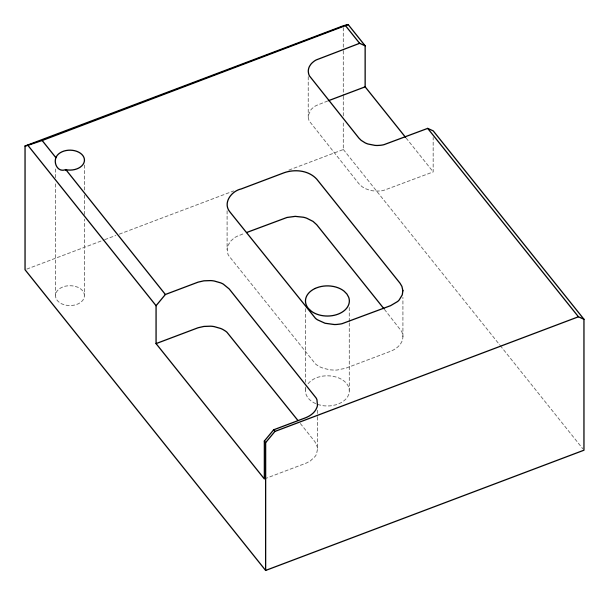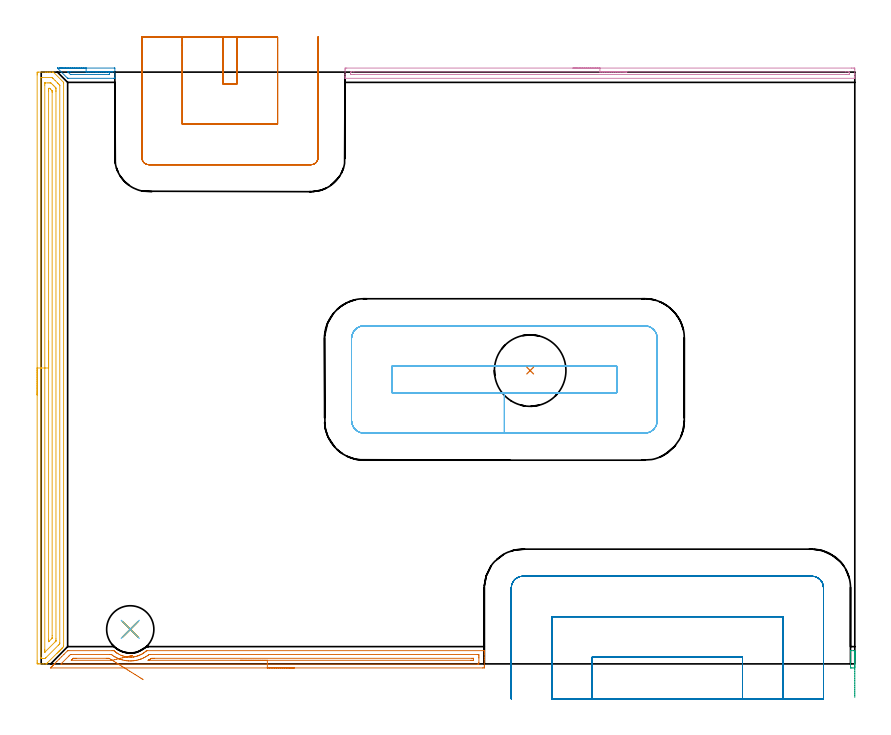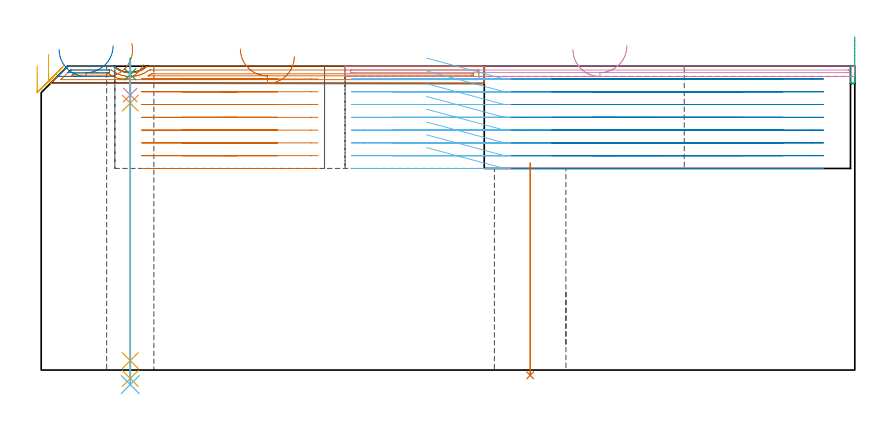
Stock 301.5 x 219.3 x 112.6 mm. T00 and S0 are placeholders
(PLAN: 13 operations, 6 tool changes, 45.6 min)
(1 AREA_MILL | FG_CHAMFER_SURFACE | UGT0205_001 | 4 min | 3439 mm3)
(2 AREA_MILL_1 | FG_CHAMFER_SURFACE_1 | UGT0205_001 | 0.47 min | 194 mm3)
(3 AREA_MILL_2 | FG_CHAMFER_SURFACE_2 | UGT0205_001 | 0.21 min | 113 mm3)
(4 AREA_MILL_3 | FG_CHAMFER_SURFACE_3 | UGT0205_001 | 3.18 min | 1389 mm3)
(5 AREA_MILL_4 | FG_CHAMFER_SURFACE_4 | UGT0205_001 | 7.13 min | 10349 mm3)
(6 MILL_RECTANGULAR_POCKET | POCKET_RECTANGULAR_STRAIGHT | UGT0201_094 | Follow Part, ap 5, ae 75% | 8.99 min | 295102 mm3)
(7 MILL_SLOT | SLOT_PARTIAL_RECTANGULAR | UGT0201_094 | Follow Part, ap 5, ae 75% | 7.34 min | 140624 mm3)
(8 MILL_SLOT_1 | SLOT_PARTIAL_RECTANGULAR_1 | UGT0201_094 | Follow Part, ap 5, ae 75% | 12.82 min | 215109 mm3)
(9 SPOT_DRILL | STEP1HOLE | NXT0321_9005460120000 | 0.05 min | 169 mm3)
(10 DRILL_BLIND_HOLE_INTO_CENTER | STEP1HOLE | UGT0301_191 | 0.05 min | 271 mm3)
(11 GUN_DRILL_THROUGH_HOLE | STEP1HOLE | UGT0307_003 | 0.55 min | 3983 mm3)
(12 SPADE_DRILL_TO_ENLARGE_THROUGH_HOLE | STEP1HOLE | UGT0306_008 | 0.48 min | 22608 mm3)
(13 INDEXABLE_INSERT_DRILL_THROUGH_HOLE_FROM_SOLID | STEP1HOLE_1 | NXT0302_024 | 0.32 min | 41179 mm3)
(TOOL UGT0205_001 | Chamfer Mill 20 x 3 x 45 deg. | D20 FL50 Z2)
(TOOL UGT0201_094 | End mill 20 mm | D20 FL38 Z4)
(TOOL NXT0321_9005460120000 | NC Spot Drill, 142deg, 12mm, Carbide, Uncoated | D12 PA142 FL30 Z2)
(TOOL UGT0301_191 | Twist Drill 7.1 mm | D7.1 PA118 FL66 Z2)
(TOOL UGT0307_003 | Gun Drill 7 mm | D7 PA130 FL24 Z1)
(TOOL UGT0306_008 | Spade Drill 17.5mm | D17.5 PA132 FL10 Z2)
(TOOL NXT0302_024 | Index. Insert Drill 26.5mm [880-D2650L32-03] | D26.5 PA176 FL80 Z2)
(OP 1 AREA_MILL)
G17 G21 G94 G90
T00 M6
G54
G17 G0 G90 X93.8 Y-1.5 S1061 M3
G43 Z122.6 H0
Z116.2
G94 G1 X93.762 Z115.328 F250.
X93.648 Z114.463
X93.459 Z113.612
X93.197 Z112.78
X92.863 Z111.974
X92.46 Z111.2
X91.992 Z110.464
X91.46 Z109.772
X90.871 Z109.129
X90.228 Z108.54
X89.536 Z108.008
X88.8 Z107.54
X88.026 Z107.137
X87.22 Z106.803
X86.388 Z106.541
X85.537 Z106.352
X84.672 Z106.238
X83.8 Z106.2
X3.698
X3.403 Y-1.499 Z106.201
X3.493 Y-1.407 Z106.292
X3.698 Y-1.203 Z106.497
X3.768 Y-1.132 Z106.568
X3.936 Y-0.963 Z106.734
X3.995 Y-0.905 Z106.794
X4.174 Y-0.726 Z106.973
X4.232 Y-0.667 Z107.03
X4.292 Y-0.608 Z107.091
X4.468 Y-0.431 Z107.268
X4.527 Y-0.371 Z107.326
X4.589 Y-0.31 Z107.389
X4.763 Y-0.137 Z107.562
X4.823 Y-0.075 Z107.621
X5.121 Y0.221 Z107.921
X5.778 Y0.878 Z108.578
X6.67 Y1.77 Z109.469
X7.561 Y2.662 Z110.361
X8.453 Y3.554 Z111.253
X9.734 Y4.834 Z112.534
X9.795 Y4.893 Z112.592
X10.236 Y4.9 Z112.6
X26.287
X26.955 Y4.898 Z112.587
X27.052 Y4.82 Z112.516
X27.24 Y4.651 Z112.349
X27.467 Y4.467 Z112.167
X27.601 Y4.359 Z112.059
X27.709 Y4.278 Z111.978
X27.972 Y4.082 Z111.781
X28.07 Y4.016 Z111.714
X28.13 Y3.975 Z111.674
X28.572 Y3.705 Z111.404
X29.021 Y3.459 Z111.158
X29.568 Y3.201 Z110.898
X29.764 Y3.12 Z110.819
X29.853 Y3.088 Z110.783
X29.912 Y3.066 Z110.761
X30.167 Y2.979 Z110.678
X30.356 Y2.916 Z110.615
X30.803 Y2.787 Z110.486
X31.247 Y2.684 Z110.384
X31.257 Y2.682 Z110.382
X31.637 Y2.617 Z110.31
X31.693 Y2.606 Z110.302
X31.89 Y2.58 Z110.278
X32.083 Y2.558 Z110.252
X32.138 Y2.551 Z110.245
X32.584 Y2.517 Z110.212
X33.029 Y2.502 Z110.201
X33.42 Y2.52 Z110.212
X33.475 Y2.522 Z110.215
X33.921 Y2.556 Z110.254
X34.114 Y2.581 Z110.28
X34.211 Y2.595 Z110.292
X34.312 Y2.609 Z110.303
X34.365 Y2.616 Z110.311
X34.575 Y2.653 Z110.352
X34.812 Y2.697 Z110.396
X35.204 Y2.791 Z110.489
X35.256 Y2.803 Z110.501
X35.703 Y2.935 Z110.633
X35.874 Y2.995 Z110.692
X36.095 Y3.072 Z110.767
X36.147 Y3.089 Z110.786
X36.231 Y3.121 Z110.821
X36.377 Y3.179 Z110.878
X36.43 Y3.201 Z110.899
X36.541 Y3.255 Z110.95
X36.934 Y3.44 Z111.139
X37.038 Y3.489 Z111.189
X37.433 Y3.711 Z111.408
X37.487 Y3.741 Z111.438
X37.928 Y4.014 Z111.712
X38.029 Y4.082 Z111.781
X38.43 Y4.385 Z112.083
X38.819 Y4.703 Z112.401
X38.933 Y4.806 Z112.501
X38.986 Y4.852 Z112.547
X39.045 Y4.896 Z112.589
X39.216 Y4.9 Z112.6
X164.051
X164.19 Y4.897 Z112.588
X164.193 Y4.87 Z112.562
X164.2 Y4.541 Z112.24
Y4.068 Z111.767
Y3.475 Z111.17
Y2.291 Z109.988
Y1.703 Z109.397
Y-0.667 Z107.029
X164.198 Y-0.963 Z106.733
X164.192 Y-1.491 Z106.205
X164.139 Y-1.494 Z106.203
X163.605 Y-1.5 Z106.2
X83.8
Y-0.086 Z107.614
X7.561 Y-0.085 Z107.615
X7.287 Y-0.075 Z107.625
X7.42 Y0.065 Z107.765
X7.561 Y0.211 Z107.911
X10.236 Y2.886 Z110.586
X10.534 Y3.179 Z110.879
X10.837 Y3.475 Z111.175
X11.118 Y3.485 Z111.185
X11.128
X25.385 Y3.486 Z111.186
X26.023 Y3.475 Z111.175
X26.287 Y3.289 Z110.989
X26.915 Y2.85 Z110.55
X27.178 Y2.688 Z110.388
X27.217 Y2.665 Z110.365
X27.353 Y2.588 Z110.288
X27.819 Y2.338 Z110.038
X28.07 Y2.216 Z109.916
X28.761 Y1.899 Z109.599
X28.962 Y1.82 Z109.52
X28.997 Y1.807 Z109.507
X29.026 Y1.797 Z109.497
X29.319 Y1.7 Z109.4
X29.853 Y1.539 Z109.239
X30.08 Y1.475 Z109.175
X30.745 Y1.322 Z109.022
X31.209 Y1.239 Z108.939
X31.637 Y1.181 Z108.881
X31.811 Y1.16 Z108.86
X32.376 Y1.115 Z108.815
X32.528 Y1.108 Z108.808
X33.135 Y1.096 Z108.796
X33.42 Y1.107 Z108.807
X33.979 Y1.143 Z108.843
X34.312 Y1.175 Z108.875
X34.777 Y1.237 Z108.937
X35.204 Y1.314 Z109.014
X35.524 Y1.381 Z109.081
X36.095 Y1.525 Z109.225
X36.232 Y1.564 Z109.264
X36.679 Y1.7 Z109.4
X36.942 Y1.79 Z109.49
X36.987 Y1.807 Z109.507
X37.543 Y2.034 Z109.734
X37.879 Y2.191 Z109.891
X38.147 Y2.321 Z110.021
X38.643 Y2.588 Z110.288
X38.77 Y2.662 Z110.362
X39.272 Y2.976 Z110.676
X39.662 Y3.249 Z110.949
X39.794 Y3.344 Z111.044
X39.976 Y3.475 Z111.175
X40.543 Y3.485 Z111.185
X40.554 Y3.486 Z111.186
X161.822 Y3.485 Z111.185
X162.19 Y3.475 Z111.175
X162.197 Y3.102 Z110.802
X162.199 Y2.588 Z110.288
X162.2 Y2.211 Z109.911
X162.198 Y0.438 Z108.138
X162.19 Y-0.075 Z107.625
X161.832 Y-0.086 Z107.614
X161.822
X83.8
Y1.328 Z109.028
X40.035 Y1.329 Z109.029
X39.683 Y1.332 Z109.032
X39.662 Y1.334 Z109.034
X39.647 Y1.338 Z109.038
X39.653 Y1.344 Z109.044
X39.662 Y1.351 Z109.051
X39.883 Y1.48 Z109.18
X40.258 Y1.7 Z109.4
X40.441 Y1.812 Z109.512
X40.554 Y1.882 Z109.582
X40.822 Y2.053 Z109.753
X41.079 Y2.065 Z109.765
X41.445 Y2.068 Z109.768
X41.964 Y2.071 Z109.771
X159.666
X160.039 Y2.069 Z109.769
X160.162 Y2.067 Z109.767
X160.178 Y2.065 Z109.765
X160.19 Y2.051 Z109.751
X160.195 Y1.967 Z109.667
X160.198 Y1.861 Z109.561
X160.199 Y1.7 Z109.4
Y1.54 Z109.24
X160.193 Y1.379 Z109.079
X160.19 Y1.338 Z109.038
X160.176 Y1.335 Z109.035
X160.132 Y1.332 Z109.032
X160.039 Y1.33 Z109.03
X159.52 Y1.328 Z109.028
X159.147
X83.8
X82.928 Z109.066
X82.064 Z109.18
X81.212 Z109.369
X80.38 Z109.631
X79.574 Z109.965
X78.8 Z110.368
X78.064 Z110.837
X77.372 Z111.368
X76.729 Z111.957
X76.14 Z112.6
X75.609 Z113.293
X75.14 Z114.028
X74.737 Z114.802
X74.403 Z115.608
X74.141 Z116.44
X73.952 Z117.292
X73.838 Z118.157
X73.8 Z119.028
G0 Z122.6
X33.606 Y3.081
Z121.049
G1 X33.762 Y3.118 Z120.191
X33.845 Y3.138 Z119.323
X33.855 Y3.14 Z118.451
X33.79 Y3.125 Z117.581
X33.652 Y3.091 Z116.72
X33.441 Y3.041 Z115.875
X33.159 Y2.974 Z115.052
X32.809 Y2.89 Z114.257
X32.393 Y2.79 Z113.497
X31.914 Y2.675 Z112.777
X31.376 Y2.546 Z112.103
X30.783 Y2.404 Z111.479
X30.139 Y2.249 Z110.911
X29.449 Y2.084 Z110.403
X28.719 Y1.909 Z109.959
X27.954 Y1.726 Z109.582
X27.16 Y1.535 Z109.274
X26.343 Y1.339 Z109.039
X26.326 Y1.335 Z109.035
X26.287 Y1.333 Z109.033
X26.036 Y1.329 Z109.029
X25.914
X11.129
X11.314 Y1.515 Z109.215
X11.5 Y1.7 Z109.4
X11.762 Y1.956 Z109.656
X11.853 Y2.042 Z109.742
X11.884 Y2.065 Z109.765
X11.927 Y2.067 Z109.767
X12.02 Y2.069 Z109.769
X12.539 Y2.071 Z109.771
X12.912
X24.13
X24.503 Y2.07 Z109.77
X24.873 Y2.068 Z109.768
X25.134 Y2.064 Z109.764
X25.191 Y2.053 Z109.753
X25.748 Y1.7 Z109.4
X26.343 Y1.339 Z109.039
X27.011 Y0.921 Z108.665
X27.704 Y0.488 Z108.36
X28.416 Y0.042 Z108.127
X29.144 Y-0.414 Z107.969
X29.88 Y-0.874 Z107.886
X30.619 Y-1.337 Z107.879
X31.356 Y-1.799 Z107.949
X32.086 Y-2.255 Z108.093
X32.801 Y-2.703 Z108.313
X33.498 Y-3.139 Z108.605
X34.171 Y-3.56 Z108.967
X34.814 Y-3.963 Z109.397
X35.423 Y-4.344 Z109.892
X35.993 Y-4.701 Z110.448
X36.52 Y-5.031 Z111.06
X37. Y-5.331 Z111.723
X37.429 Y-5.6 Z112.434
X37.804 Y-5.834 Z113.186
G0 Z122.6
M5
M2
(OP 2 AREA_MILL_1)
G17 G21 G94 G90
T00 M6
G54
G17 G0 G90 X6.65 Y220.8 S1061 M3
G43 Z122.6 H0
Z118.8
G94 G1 X6.688 Z117.928 F250.
X6.802 Z117.064
X6.991 Z116.212
X7.253 Z115.38
X7.587 Z114.574
X7.99 Z113.8
X8.458 Z113.064
X8.989 Z112.372
X9.579 Z111.729
X10.222 Z111.14
X10.914 Z110.609
X11.65 Z110.14
X12.424 Z109.737
X13.23 Z109.403
X14.062 Z109.141
X14.913 Z108.952
X15.778 Z108.838
X16.65 Z108.8
X27.096
X27.256 Y220.795 Z108.805
X27.299 Y220.792 Z108.806
Y217.109 Z112.489
X27.29 Y217.035 Z112.562
X27.262 Y217.013 Z112.587
X27.251 Y217.008 Z112.592
X27.234 Y217.007 Z112.593
X26.815 Y217. Z112.6
X10.021
X9.805 Y217.004 Z112.589
X9.71 Y217.089 Z112.509
X6.191 Y220.608 Z108.989
X6.12 Y220.679 Z108.917
X6.011 Y220.791 Z108.805
X6.037 Y220.795 Z108.803
X6.151 Y220.799 Z108.801
X6.191 Y220.8 Z108.8
X16.65
Y219.386 Z110.214
X20.587
X24.163
X25.01 Y219.382 Z110.218
X25.047 Y219.379 Z110.221
X25.29 Y219.345 Z110.255
X25.296 Y219.094 Z110.506
X25.292 Y218.455 Z111.145
X25.29 Y218.429 Z111.171
X25.208 Y218.421 Z111.179
X25.128 Y218.416 Z111.184
X25.087 Y218.415 Z111.185
X10.945
X10.905
X10.865 Y218.418 Z111.182
X10.842 Y218.421 Z111.179
X10.827 Y218.431 Z111.169
X10.798 Y218.455 Z111.145
X10.021 Y219.231 Z110.369
X9.913 Y219.345 Z110.255
X9.884 Y219.377 Z110.223
X9.94 Y219.382 Z110.218
X9.981 Y219.385 Z110.215
X10.021
X10.864 Y219.386 Z110.214
X16.65
X17.521 Z110.252
X18.386 Z110.366
X19.238 Z110.555
X20.07 Z110.817
X20.876 Z111.151
X21.65 Z111.554
X22.386 Z112.023
X23.078 Z112.554
X23.721 Z113.143
X24.31 Z113.786
X24.841 Z114.478
X25.31 Z115.214
X25.713 Z115.988
X26.047 Z116.794
X26.309 Z117.626
X26.498 Z118.478
X26.612 Z119.343
X26.65 Z120.214
G0 Z122.6
M5
M2
(OP 3 AREA_MILL_2)
G17 G21 G94 G90
T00 M6
G54
G17 G0 G90 X301.5 Y1.701 S1061 M3
G43 Z123.541 H0
G94 G1 Y2.29 Z122.898 F250.
Y2.821 Z122.206
Y3.29 Z121.47
Y3.693 Z120.697
Y4.026 Z119.891
Y4.289 Z119.058
Y4.477 Z118.207
Y4.591 Z117.342
Y4.629 Z116.47
Y4.591 Z115.599
Y4.477 Z114.734
Y4.288 Z113.882
Y4.026 Z113.05
Y3.692 Z112.244
Y3.289 Z111.47
Y2.82 Z110.735
Y2.289 Z110.043
Y1.7 Z109.399
Y-1.116 Z106.584
X301.49 Y-1.492 Z106.205
X301.31 Y-1.5 Z106.2
X300.792
X300.266
X300. Y-1.496 Z106.204
X299.905 Y-1.493 Z106.207
X299.9 Y-0.963 Z106.737
Y4.806 Z112.505
X299.901 Y4.823 Z112.521
X299.909 Y4.894 Z112.592
X300.262 Y4.9 Z112.6
X301.138
X301.491 Y4.894 Z112.592
X301.5 Y4.823 Z112.521
Y3.627 Z111.327
Y1.7 Z109.399
Y1.057 Z108.81
Y0.365 Z108.279
Y-0.371 Z107.81
Y-1.145 Z107.407
Y-1.951 Z107.074
Y-2.783 Z106.811
Y-3.635 Z106.623
Y-4.5 Z106.509
Y-5.371 Z106.471
Y-6.243 Z106.509
Y-7.108 Z106.623
Y-7.959 Z106.812
Y-8.791 Z107.074
Y-9.597 Z107.408
Y-10.371 Z107.811
Y-11.107 Z108.28
Y-11.799 Z108.811
Y-12.442 Z109.4
G0 Z122.6
M5
M2
(OP 4 AREA_MILL_3)
G17 G21 G94 G90
T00 M6
G54
G17 G0 G90 X197.05 Y220.8 S1061 M3
G43 Z122.6 H0
Z118.8
G94 G1 X197.088 Z117.928 F250.
X197.202 Z117.064
X197.391 Z116.212
X197.653 Z115.38
X197.987 Z114.574
X198.39 Z113.8
X198.858 Z113.064
X199.39 Z112.372
X199.979 Z111.729
X200.622 Z111.14
X201.314 Z110.609
X202.05 Z110.14
X202.824 Z109.737
X203.63 Z109.403
X204.462 Z109.141
X205.314 Z108.952
X206.178 Z108.838
X207.05 Z108.8
X300.31
X300.878 Y220.799 Z108.801
X301.44 Y220.793 Z108.803
X301.492 Y220.791 Z108.805
X301.5 Y220.234 Z109.36
Y218.803 Z110.793
Y218.455 Z111.14
Y217.759 Z111.84
Y217.442 Z112.157
Y217.047 Z112.544
X301.491 Y217.003 Z112.588
X301.325 Y217. Z112.6
X112.775
X112.61 Y217.003 Z112.588
X112.607 Y217.045 Z112.546
X112.6 Y217.442 Z112.157
Y217.759 Z111.84
Y218.455 Z111.14
Y219.693 Z109.904
X112.603 Y220.234 Z109.36
X112.608 Y220.791 Z108.805
X112.66 Y220.793 Z108.803
X113.222 Y220.8 Z108.8
X207.05
Y219.386 Z110.214
X298.156
X299.053 Y219.383 Z110.217
X299.091 Y219.381 Z110.219
X299.49 Y219.345 Z110.255
X299.495 Y218.943 Z110.657
X299.49 Y218.455 Z111.145
X299.128 Y218.419 Z111.181
X299.091 Y218.417 Z111.183
X298.239 Y218.414 Z111.186
X115.944
X115.047 Y218.417 Z111.183
X115.009 Y218.419 Z111.181
X114.61 Y218.455 Z111.145
X114.605 Y218.857 Z110.743
X114.61 Y219.345 Z110.255
X114.972 Y219.381 Z110.219
X115.009 Y219.383 Z110.217
X115.861 Y219.386 Z110.214
X207.05
X207.922 Z110.252
X208.786 Z110.366
X209.638 Z110.555
X210.47 Z110.817
X211.276 Z111.151
X212.05 Z111.554
X212.786 Z112.023
X213.478 Z112.554
X214.121 Z113.143
X214.71 Z113.786
X215.242 Z114.479
X215.71 Z115.214
X216.113 Z115.988
X216.447 Z116.794
X216.709 Z117.626
X216.898 Z118.478
X217.012 Z119.343
X217.05 Z120.214
G0 Z122.6
M5
M2
(OP 5 AREA_MILL_4)
G17 G21 G94 G90
T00 M6
G54
G17 G0 G90 X-1.5 Y99.65 S1061 M3
G43 Z122.6 H0
Z112.8
G94 G1 Y99.688 Z111.928 F250.
Y99.802 Z111.064
Y99.991 Z110.212
Y100.253 Z109.38
Y100.587 Z108.574
Y100.99 Z107.8
Y101.458 Z107.064
Y101.99 Z106.372
Y102.579 Z105.729
Y103.222 Z105.14
Y103.914 Z104.608
Y104.65 Z104.14
Y105.424 Z103.737
Y106.23 Z103.403
Y107.062 Z103.141
Y107.914 Z102.952
Y108.778 Z102.838
Y109.65 Z102.8
Y218.271
X-1.499 Y218.678 Z102.801
X-1.494 Y219.159 Z102.803
X-1.491 Y219.291 Z102.805
X-1.018 Y219.3 Z103.278
X1.633 Z105.927
X2.169 Z106.466
X2.516 Z106.812
X3.053 Z107.349
X3.4 Z107.694
X4.205 Z108.503
X4.284 Z108.582
X4.49 Y219.299 Z108.788
X4.527 Y219.273 Z108.826
X8.261 Y215.539 Z112.561
X8.297 Y215.496 Z112.587
X8.3 Y215.103 Z112.6
Y6.878
X8.299 Y6.404 Z112.582
X8.269 Y6.367 Z112.564
X8.26 Y6.359 Z112.558
X7.886 Y5.984 Z112.183
X7.818 Y5.916 Z112.115
X7.753 Y5.852 Z112.052
X7.587 Y5.687 Z111.886
X7.524 Y5.622 Z111.82
X7.461 Y5.561 Z111.76
X7.289 Y5.389 Z111.588
X7.229 Y5.327 Z111.526
X7.17 Y5.27 Z111.469
X6.991 Y5.091 Z111.29
X6.934 Y5.033 Z111.231
X6.879 Y4.978 Z111.178
X6.693 Y4.793 Z110.992
X6.64 Y4.738 Z110.937
X6.588 Y4.687 Z110.887
X6.396 Y4.495 Z110.694
X6.345 Y4.444 Z110.642
X6.296 Y4.396 Z110.595
X6.098 Y4.197 Z110.397
X6.051 Y4.15 Z110.348
X6.005 Y4.105 Z110.304
X5.8 Y3.899 Z110.099
X5.756 Y3.855 Z110.054
X5.714 Y3.813 Z110.013
X2.225 Y0.325 Z106.524
X2.075 Y0.173 Z106.371
X1.924 Y0.027 Z106.222
X1.894 Y0.005 Z106.191
X1.854 Y0.001 Z106.152
X1.834 Y0. Z106.132
X0.749 Z105.044
X-0.482 Z103.815
X-1.018 Y0.002 Z103.276
X-1.244 Y0.004 Z103.05
X-1.49 Y0.009 Z102.805
X-1.494 Y0.142 Z102.803
X-1.498 Y0.622 Z102.802
X-1.5 Y1.11 Z102.8
Y109.65
X-0.086 Z104.214
X-0.085 Y217.207 Z104.215
X-0.084 Y217.259 Z104.216
X-0.082 Y217.284 Z104.218
X-0.08 Y217.289 Z104.22
X-0.061 Y217.292 Z104.239
X0.345 Y217.299 Z104.645
X3.879 Z108.179
X3.98 Y217.294 Z108.28
X4.029 Y217.29 Z108.329
X4.059 Y217.279 Z108.359
X4.108 Y217.234 Z108.408
X4.284 Y217.065 Z108.584
X4.46 Y216.89 Z108.76
X5.167 Y216.183 Z109.467
X6.051 Y215.3 Z110.351
X6.247 Y215.103 Z110.547
X6.448 Y214.899 Z110.748
X6.86 Y214.478 Z111.16
X6.879 Y214.414 Z111.179
X6.881 Y214.364 Z111.181
X6.885 Y214.259 Z111.185
Y7.772
X6.881 Y7.561 Z111.181
X6.879 Y7.46 Z111.179
X6.824 Y7.386 Z111.124
X6.63 Y7.186 Z110.93
X6.328 Y6.878 Z110.628
X1.746 Y2.296 Z106.046
X1.633 Y2.184 Z105.933
X1.498 Y2.056 Z105.798
X1.45 Y2.012 Z105.75
X1.393 Y2.009 Z105.693
X1.152 Y2.002 Z105.452
X0.749 Y2.001 Z105.049
X0.268 Y2.003 Z104.568
X0.031 Y2.01 Z104.331
X-0.079 Y2.019 Z104.221
X-0.085 Y2.36 Z104.215
Y2.41
X-0.086 Y109.65 Z104.214
X1.328 Z105.628
X1.329 Y214.517 Z105.629
X1.331 Y215.103 Z105.631
X1.334 Y215.256 Z105.634
X1.335 Y215.286 Z105.635
X1.373 Y215.291 Z105.673
X1.44 Y215.298 Z105.74
X2.516 Y215.3 Z106.816
X3.206 Y215.299 Z107.506
X3.4 Y215.295 Z107.7
X3.593 Y215.29 Z107.893
X3.791 Y215.103 Z108.091
X4.284 Y214.616 Z108.584
X4.691 Y214.209 Z108.991
X5.167 Y213.728 Z109.467
X5.371 Y213.518 Z109.671
X5.465 Y213.413 Z109.765
X5.466 Y213.316 Z109.766
X5.47 Y213.01 Z109.77
X5.471 Y212.422 Z109.771
Y212.114
Y9.252
X5.469 Y8.665 Z109.769
X5.466 Y8.512 Z109.766
X5.464 Y8.478 Z109.764
X5.447 Y8.456 Z109.747
X5.413 Y8.417 Z109.713
X5.167 Y8.167 Z109.467
X1.633 Y4.632 Z105.933
X1.415 Y4.417 Z105.715
X1.382 Y4.387 Z105.682
X1.344 Y4.354 Z105.644
X1.335 Y4.398 Z105.635
X1.332 Y4.442 Z105.632
X1.33 Y4.504 Z105.63
X1.329 Y5.091 Z105.629
X1.328 Y5.399 Z105.628
Y109.65
X2.743 Z107.043
Y212.193
X2.744 Y212.422 Z107.044
X2.75 Y213.08 Z107.05
X2.756 Y213.29 Z107.056
X2.966 Y213.295 Z107.266
X3.074 Z107.374
X3.128 Y213.29 Z107.428
X3.155 Y213.285 Z107.455
X3.19 Y213.252 Z107.49
X3.4 Y213.047 Z107.7
X4.02 Y212.422 Z108.32
X4.05 Y212.376 Z108.35
X4.053 Y212.338 Z108.353
X4.055 Y212.256 Z108.355
X4.057 Y212.089 Z108.357
Y211.757
Y10.453
X4.055 Y9.79 Z108.355
X4.052 Y9.559 Z108.352
X4.05 Y9.522 Z108.35
X4.026 Y9.487 Z108.326
X3.965 Y9.42 Z108.265
X3.871 Y9.322 Z108.171
X2.864 Y8.314 Z107.164
X2.828 Y8.279 Z107.128
X2.787 Y8.242 Z107.087
X2.757 Y8.216 Z107.057
X2.75 Y8.249 Z107.05
X2.746 Y8.434 Z107.046
X2.744 Y8.665 Z107.044
X2.743 Y9.123 Z107.043
Y109.65
Y110.522 Z107.081
Y111.386 Z107.195
Y112.238 Z107.383
Y113.07 Z107.646
Y113.876 Z107.98
Y114.65 Z108.382
Y115.386 Z108.851
Y116.078 Z109.382
Y116.721 Z109.972
Y117.31 Z110.615
Y117.842 Z111.307
Y118.31 Z112.043
Y118.713 Z112.816
Y119.047 Z113.622
Y119.309 Z114.454
Y119.498 Z115.306
Y119.612 Z116.171
Y119.65 Z117.043
G0 Z122.6
M5
M2
(OP 6 MILL_RECTANGULAR_POCKET)
G17 G21 G94 G90
T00 M6
G54
G17 G0 G90 X142.773 Y100.5 S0 M3
G43 Z122.6 H0
Z115.6
G94 G1 X171.65 Z107.862 F250.
X213.3 F500.
Y110.3
X130.
Y100.5
X171.65
Y85.5
X223.6
G3 X228.3 Y90.2 R4.7
G1 Y120.6
G3 X223.6 Y125.3 R4.7
G1 X119.7
G3 X115. Y120.6 R4.7
G1 Y90.2
G3 X119.7 Y85.5 R4.7
G1 X171.65
X172.65
G0 X142.773 Y100.5 Z110.862
G1 X171.65 Z103.125 F250.
X213.3 F500.
Y110.3
X130.
Y100.5
X171.65
Y85.5
X223.6
G3 X228.3 Y90.2 R4.7
G1 Y120.6
G3 X223.6 Y125.3 R4.7
G1 X119.7
G3 X115. Y120.6 R4.7
G1 Y90.2
G3 X119.7 Y85.5 R4.7
G1 X171.65
X172.65
G0 X142.773 Y100.5 Z106.125
G1 X171.65 Z98.387 F250.
X213.3 F500.
Y110.3
X130.
Y100.5
X171.65
Y85.5
X223.6
G3 X228.3 Y90.2 R4.7
G1 Y120.6
G3 X223.6 Y125.3 R4.7
G1 X119.7
G3 X115. Y120.6 R4.7
G1 Y90.2
G3 X119.7 Y85.5 R4.7
G1 X171.65
X172.65
G0 X142.773 Y100.5 Z101.387
G1 X171.65 Z93.65 F250.
X213.3 F500.
Y110.3
X130.
Y100.5
X171.65
Y85.5
X223.6
G3 X228.3 Y90.2 R4.7
G1 Y120.6
G3 X223.6 Y125.3 R4.7
G1 X119.7
G3 X115. Y120.6 R4.7
G1 Y90.2
G3 X119.7 Y85.5 R4.7
G1 X171.65
X172.65
G0 X142.773 Y100.5 Z96.65
G1 X171.65 Z88.912 F250.
X213.3 F500.
Y110.3
X130.
Y100.5
X171.65
Y85.5
X223.6
G3 X228.3 Y90.2 R4.7
G1 Y120.6
G3 X223.6 Y125.3 R4.7
G1 X119.7
G3 X115. Y120.6 R4.7
G1 Y90.2
G3 X119.7 Y85.5 R4.7
G1 X171.65
X172.65
G0 X142.773 Y100.5 Z91.912
G1 X171.65 Z84.175 F250.
X213.3 F500.
Y110.3
X130.
Y100.5
X171.65
Y85.5
X223.6
G3 X228.3 Y90.2 R4.7
G1 Y120.6
G3 X223.6 Y125.3 R4.7
G1 X119.7
G3 X115. Y120.6 R4.7
G1 Y90.2
G3 X119.7 Y85.5 R4.7
G1 X171.65
X172.65
G0 X142.773 Y100.5 Z87.175
G1 X171.65 Z79.437 F250.
X213.3 F500.
Y110.3
X130.
Y100.5
X171.65
Y85.5
X223.6
G3 X228.3 Y90.2 R4.7
G1 Y120.6
G3 X223.6 Y125.3 R4.7
G1 X119.7
G3 X115. Y120.6 R4.7
G1 Y90.2
G3 X119.7 Y85.5 R4.7
G1 X171.65
X172.65
G0 X142.773 Y100.5 Z82.437
G1 X171.65 Z74.7 F250.
X213.3 F500.
Y110.3
X130.
Y100.5
X171.65
Y85.5
X223.6
G3 X228.3 Y90.2 R4.7
G1 Y120.6
G3 X223.6 Y125.3 R4.7
G1 X119.7
G3 X115. Y120.6 R4.7
G1 Y90.2
G3 X119.7 Y85.5 R4.7
G1 X171.65
X172.65
G0 Z122.6
M5
M2
(OP 7 MILL_SLOT)
G17 G21 G94 G90
T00 M6
G54
G17 G0 G90 X67.3 Y232.3 S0 M3
G43 Z122.6 H0
Z107.862
G94 G1 Y229.3 F250.
Y215. F500.
X72.6
Y229.3
Y232.3 F250.
X52.3
Y229.3
Y200. F500.
X87.6
Y229.3
Y232.3 F250.
X37.3
Y229.3
Y187.6 F500.
G3 X39.9 Y185. R2.6
G1 X100.
G3 X102.6 Y187.6 R2.6
G1 Y229.3
Y232.3 F250.
G0 X67.3 Z103.125
G1 Y229.3
Y215. F500.
X72.6
Y229.3
Y232.3 F250.
X52.3
Y229.3
Y200. F500.
X87.6
Y229.3
Y232.3 F250.
X37.3
Y229.3
Y187.6 F500.
G3 X39.9 Y185. R2.6
G1 X100.
G3 X102.6 Y187.6 R2.6
G1 Y229.3
Y232.3 F250.
G0 X67.3 Z98.387
G1 Y229.3
Y215. F500.
X72.6
Y229.3
Y232.3 F250.
X52.3
Y229.3
Y200. F500.
X87.6
Y229.3
Y232.3 F250.
X37.3
Y229.3
Y187.6 F500.
G3 X39.9 Y185. R2.6
G1 X100.
G3 X102.6 Y187.6 R2.6
G1 Y229.3
Y232.3 F250.
G0 X67.3 Z93.65
G1 Y229.3
Y215. F500.
X72.6
Y229.3
Y232.3 F250.
X52.3
Y229.3
Y200. F500.
X87.6
Y229.3
Y232.3 F250.
X37.3
Y229.3
Y187.6 F500.
G3 X39.9 Y185. R2.6
G1 X100.
G3 X102.6 Y187.6 R2.6
G1 Y229.3
Y232.3 F250.
G0 X67.3 Z88.912
G1 Y229.3
Y215. F500.
X72.6
Y229.3
Y232.3 F250.
X52.3
Y229.3
Y200. F500.
X87.6
Y229.3
Y232.3 F250.
X37.3
Y229.3
Y187.6 F500.
G3 X39.9 Y185. R2.6
G1 X100.
G3 X102.6 Y187.6 R2.6
G1 Y229.3
Y232.3 F250.
G0 X67.3 Z84.175
G1 Y229.3
Y215. F500.
X72.6
Y229.3
Y232.3 F250.
X52.3
Y229.3
Y200. F500.
X87.6
Y229.3
Y232.3 F250.
X37.3
Y229.3
Y187.6 F500.
G3 X39.9 Y185. R2.6
G1 X100.
G3 X102.6 Y187.6 R2.6
G1 Y229.3
Y232.3 F250.
G0 X67.3 Z79.437
G1 Y229.3
Y215. F500.
X72.6
Y229.3
Y232.3 F250.
X52.3
Y229.3
Y200. F500.
X87.6
Y229.3
Y232.3 F250.
X37.3
Y229.3
Y187.6 F500.
G3 X39.9 Y185. R2.6
G1 X100.
G3 X102.6 Y187.6 R2.6
G1 Y229.3
Y232.3 F250.
G0 X67.3 Z74.7
G1 Y229.3
Y215. F500.
X72.6
Y229.3
Y232.3 F250.
X52.3
Y229.3
Y200. F500.
X87.6
Y229.3
Y232.3 F250.
X37.3
Y229.3
Y187.6 F500.
G3 X39.9 Y185. R2.6
G1 X100.
G3 X102.6 Y187.6 R2.6
G1 Y229.3
Y232.3 F250.
G0 Z122.6
M5
M2
(OP 8 MILL_SLOT_1)
G17 G21 G94 G90
T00 M6
G54
G17 G0 G90 X259.9 Y-13. S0 M3
G43 Z122.6 H0
Z107.862
G94 G1 Y-10. F250.
Y2.5 F500.
X204.2
Y-10.
Y-13. F250.
X274.9
Y-10.
Y17.5 F500.
X189.2
Y-10.
Y-13. F250.
X289.9
Y-10.
Y28.2 F500.
G3 X285.6 Y32.5 R4.3
G1 X178.5
G3 X174.2 Y28.2 R4.3
G1 Y-10.
Y-13. F250.
G0 X259.9 Z103.125
G1 Y-10.
Y2.5 F500.
X204.2
Y-10.
Y-13. F250.
X274.9
Y-10.
Y17.5 F500.
X189.2
Y-10.
Y-13. F250.
X289.9
Y-10.
Y28.2 F500.
G3 X285.6 Y32.5 R4.3
G1 X178.5
G3 X174.2 Y28.2 R4.3
G1 Y-10.
Y-13. F250.
G0 X259.9 Z98.387
G1 Y-10.
Y2.5 F500.
X204.2
Y-10.
Y-13. F250.
X274.9
Y-10.
Y17.5 F500.
X189.2
Y-10.
Y-13. F250.
X289.9
Y-10.
Y28.2 F500.
G3 X285.6 Y32.5 R4.3
G1 X178.5
G3 X174.2 Y28.2 R4.3
G1 Y-10.
Y-13. F250.
G0 X259.9 Z93.65
G1 Y-10.
Y2.5 F500.
X204.2
Y-10.
Y-13. F250.
X274.9
Y-10.
Y17.5 F500.
X189.2
Y-10.
Y-13. F250.
X289.9
Y-10.
Y28.2 F500.
G3 X285.6 Y32.5 R4.3
G1 X178.5
G3 X174.2 Y28.2 R4.3
G1 Y-10.
Y-13. F250.
G0 X259.9 Z88.912
G1 Y-10.
Y2.5 F500.
X204.2
Y-10.
Y-13. F250.
X274.9
Y-10.
Y17.5 F500.
X189.2
Y-10.
Y-13. F250.
X289.9
Y-10.
Y28.2 F500.
G3 X285.6 Y32.5 R4.3
G1 X178.5
G3 X174.2 Y28.2 R4.3
G1 Y-10.
Y-13. F250.
G0 X259.9 Z84.175
G1 Y-10.
Y2.5 F500.
X204.2
Y-10.
Y-13. F250.
X274.9
Y-10.
Y17.5 F500.
X189.2
Y-10.
Y-13. F250.
X289.9
Y-10.
Y28.2 F500.
G3 X285.6 Y32.5 R4.3
G1 X178.5
G3 X174.2 Y28.2 R4.3
G1 Y-10.
Y-13. F250.
G0 X259.9 Z79.437
G1 Y-10.
Y2.5 F500.
X204.2
Y-10.
Y-13. F250.
X274.9
Y-10.
Y17.5 F500.
X189.2
Y-10.
Y-13. F250.
X289.9
Y-10.
Y28.2 F500.
G3 X285.6 Y32.5 R4.3
G1 X178.5
G3 X174.2 Y28.2 R4.3
G1 Y-10.
Y-13. F250.
G0 X259.9 Z74.7
G1 Y-10.
Y2.5 F500.
X204.2
Y-10.
Y-13. F250.
X274.9
Y-10.
Y17.5 F500.
X189.2
Y-10.
Y-13. F250.
X289.9
Y-10.
Y28.2 F500.
G3 X285.6 Y32.5 R4.3
G1 X178.5
G3 X174.2 Y28.2 R4.3
G1 Y-10.
Y-13. F250.
G0 Z122.6
M5
M2
(OP 9 SPOT_DRILL)
G17 G21 G94 G90
T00 M6
G54
G17 G0 G90 X33. Y12.8 S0 M3
G43 Z122.6 H0
G94 G81 G98 Z109.6 F250. R115.6
G80
M5
M2
(OP 10 DRILL_BLIND_HOLE_INTO_CENTER)
G17 G21 G94 G90
T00 M6
G54
G17 G0 G90 X33. Y12.8 S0 M3
G43 Z122.6 H0
G94 G81 G98 Z101.95 F250. R114.6
G80
M5
M2
(OP 11 GUN_DRILL_THROUGH_HOLE)
G17 G21 G94 G90
T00 M6
G54
G17 G0 G90 X33. Y12.8 M8
G43 Z122.6 H0
Z113.293
S716 M3
G94 G1 Z98.921 F125. M26
G4 X.084
Z3.5 F250.
G4 X.084
Z-3.132 F125.
G4 X.084
M5
M9
G0 Z113.293
Z122.6
M2
(OP 12 SPADE_DRILL_TO_ENLARGE_THROUGH_HOLE)
G17 G21 G94 G90
T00 M6
G54
G17 G0 G90 X33. Y12.8 S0 M3
G43 Z122.6 H0
G94 G73 G98 Z-5.396 F250. Q16.857 R114.6
G80
M5
M2
(OP 13 INDEXABLE_INSERT_DRILL_THROUGH_HOLE_FROM_SOLID)
G17 G21 G94 G90
T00 M6
G54
G17 G0 G90 X181.2 Y108.7 S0 M3
G43 Z122.6 H1
G94 G81 G98 Z-1.963 F250. R76.7
G80
M5
M2
